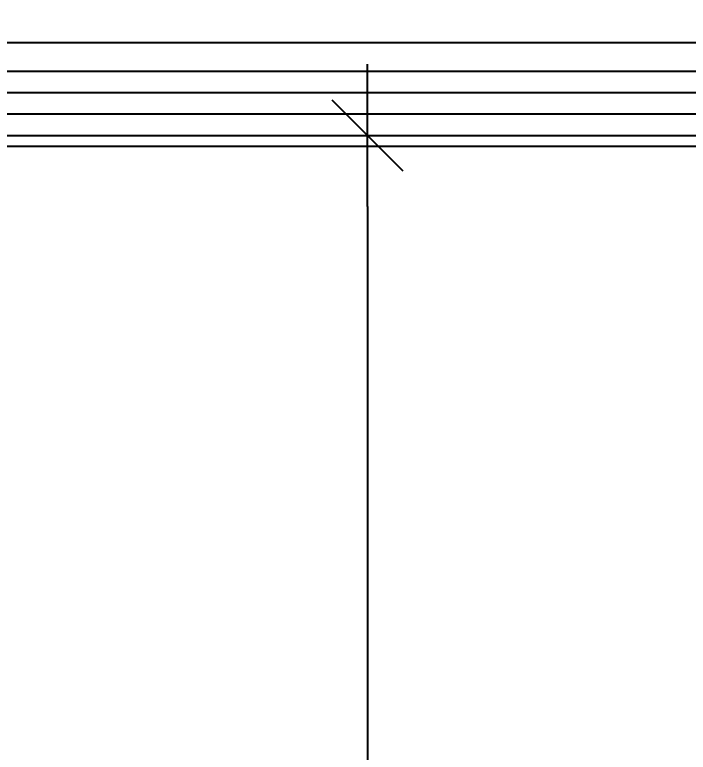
# Model space of a CAD drawing. Header units: millimetres. Extents: x 1658.6 to 1706.6, y -26.2 to 3.6.
# Drawn here: x 1676.307 to 1677.249, y 0.849 to 1.881 of the extents above; entities that cross this region are included whole.
import ezdxf

# ---------------------------------------------------------------- set-up
doc = ezdxf.new("R2010")
doc.units = ezdxf.units.MM
doc.linetypes.add('DASHED2', pattern=[0.375, 0.25, -0.125])
for name, color, linetype in [('COTA', 11, 'Continuous'), ('EMVISTA', 2, 'Continuous'), ('ESQUADRIA', 2, 'Continuous'), ('HACHURIA', 11, 'Continuous'), ('PAREDE', 7, 'Continuous'), ('PROJECAO', 1, 'DASHED2')]:
    doc.layers.add(name, color=color, linetype=linetype)
doc.styles.add('ROMANS', font='romans.shx')
doc.dimstyles.new('Copy of TICK50', dxfattribs={"dimtxt": 0.075, "dimasz": 0.0995, "dimexe": 0.18, "dimexo": 0.0625, "dimgap": 0.063, "dimtad": 1, "dimrnd": 0.005, "dimzin": 4, "dimdsep": 46, "dimtxsty": 'ROMANS', "dimblk1": 'TICK', "dimblk2": 'TICK', "dimsah": 1, "dimcen": 0.09, "dimse1": 1, "dimse2": 1, "dimclrd": 256, "dimclrt": 2, "dimaunit": 1, "dimadec": 4, "dimazin": 0, "dimtfac": 1, "dimtix": 1, "dimtmove": 2, "dimatfit": 3, "dimldrblk": 'TICK', "dimfxl": 0.18, "dimtfillclr": 256, "dimtolj": 1, "dimtzin": 0, "dimlwd": -1, "dimarcsym": 0})

# ---------------------------------------------------------------- blocks, each defined once
blk = doc.blocks.new('TICK')
at = {"layer": 'COTA'}
for p, q in [((0, 1.907592907288972), (0, -1.907600000000002)), ((-1, 0), (1, 0))]:
    blk.add_line(p, q, dxfattribs=at)
at = {"layer": 'COTA', "color": 2}
blk.add_line((0.5, 0.5), (-0.5, -0.5), dxfattribs=at)
blk = doc.blocks.new('*D70')
at = {"layer": 'COTA'}
blk.add_line((1676.800294762306, 1.612541930099076), (1676.800294762306, -0.7189583672256167), dxfattribs=at)
at = {"layer": 'Defpoints', "color": 0}
for p in [(1677.924447151719, 1.712041930099076), (1676.800294762306, -0.8184583672256167), (1677.204447151719, -0.8184583672256167)]:
    blk.add_point(p, dxfattribs=at)
at = {"layer": 'COTA', "xscale": 0.0995, "yscale": 0.0995, "zscale": 0.0995}
for p, rotation in [((1676.800294762306, 1.712041930099076), 90), ((1676.800294762306, -0.8184583672256167), 270)]:
    blk.add_blockref('TICK', p, dxfattribs=dict(at, rotation=rotation))
at = {"layer": 'COTA', "color": 2, "insert": (1676.699794762306, 0.4467917814367297), "char_height": 0.075, "attachment_point": 5, "rotation": 90, "style": 'ROMANS'}
blk.add_mtext('\\A1;2.53', dxfattribs=at)
blk = doc.blocks.new('*D47')
at = {"layer": 'COTA'}
blk.add_line((1670.523947151719, 2.320982097191134), (1677.824947151719, 2.320982097191134), dxfattribs=at)
at = {"layer": 'Defpoints', "color": 0}
for p in [(1677.924447151719, 2.320982097191134), (1670.424447151719, 1.802041930099136), (1677.924447151719, 1.712041930099076)]:
    blk.add_point(p, dxfattribs=at)
at = {"layer": 'COTA', "xscale": 0.0995, "yscale": 0.0995, "zscale": 0.0995, "rotation": 180}
blk.add_blockref('TICK', (1670.424447151719, 2.320982097191134), dxfattribs=at)
at = {"layer": 'COTA', "xscale": 0.0995, "yscale": 0.0995, "zscale": 0.0995}
blk.add_blockref('TICK', (1677.924447151719, 2.320982097191134), dxfattribs=at)
at = {"layer": 'COTA', "color": 2, "insert": (1674.174447151719, 2.421482097191134), "char_height": 0.075, "attachment_point": 5, "style": 'ROMANS'}
blk.add_mtext('\\A1;7.50', dxfattribs=at)
blk = doc.blocks.new('ESTRUTURA(20-03-2019)')
at = {"layer": 'PROJECAO', "color": 11}
blk.add_line((-30.13053673646527, 15.60050029732461), (-22.08999999999901, 15.60050029732461), dxfattribs=at)

msp = doc.modelspace()

# ---------------------------------------------------------------- linework, layer by layer
at = {"layer": 'EMVISTA', "color": 1}
for p, q in [((1670.45944715172, 1.802041930099108), (1678.014447151718, 1.802041930099108)), ((1670.45944715172, 1.712041930099076), (1677.924447151719, 1.712041930099076))]:
    msp.add_line(p, q, dxfattribs=at)
at = {"layer": 'ESQUADRIA'}
for p, q in [((1670.45944715172, 1.772041930099107), (1677.984447151719, 1.772041930099107)), ((1670.45944715172, 1.742041930099091), (1677.954447151718, 1.742041930099091))]:
    msp.add_line(p, q, dxfattribs=at)
at = {"layer": 'HACHURIA'}
for p, q in [((1669.933910415253, 1.842041930099086), (1678.054447151718, 1.842041930099086)), ((1670.439447151719, 1.697041930099083), (1677.904447151718, 1.697041930099083))]:
    msp.add_line(p, q, dxfattribs=at)

# ---------------------------------------------------------------- block references
at = {"layer": 'PAREDE'}
msp.add_blockref('ESTRUTURA(20-03-2019)', (1700.104447151718, -13.79845836722551), dxfattribs=at)

# ---------------------------------------------------------------- dimensions: what is measured, and where the dimension line sits
at = {"layer": 'COTA'}
dim = msp.add_linear_dim(base=(1677.924447151719, 2.320982097191134), p1=(1670.424447151719, 1.802041930099136), p2=(1677.924447151719, 1.712041930099076), dimstyle='Copy of TICK50', dxfattribs=at)
dim.commit()
dim.dimension.update_dxf_attribs({"geometry": '*D47', "text_midpoint": (1674.174447151719, 2.421482097191134)})
dim = msp.add_linear_dim(base=(1676.800294762306, -0.8184583672256167), p1=(1677.924447151719, 1.712041930099076), p2=(1677.204447151719, -0.8184583672256167), angle=90, dimstyle='Copy of TICK50', dxfattribs=at)
dim.commit()
dim.dimension.update_dxf_attribs({"geometry": '*D70', "text_midpoint": (1676.699794762306, 0.4467917814367297)})

doc.saveas('drawing.dxf')
